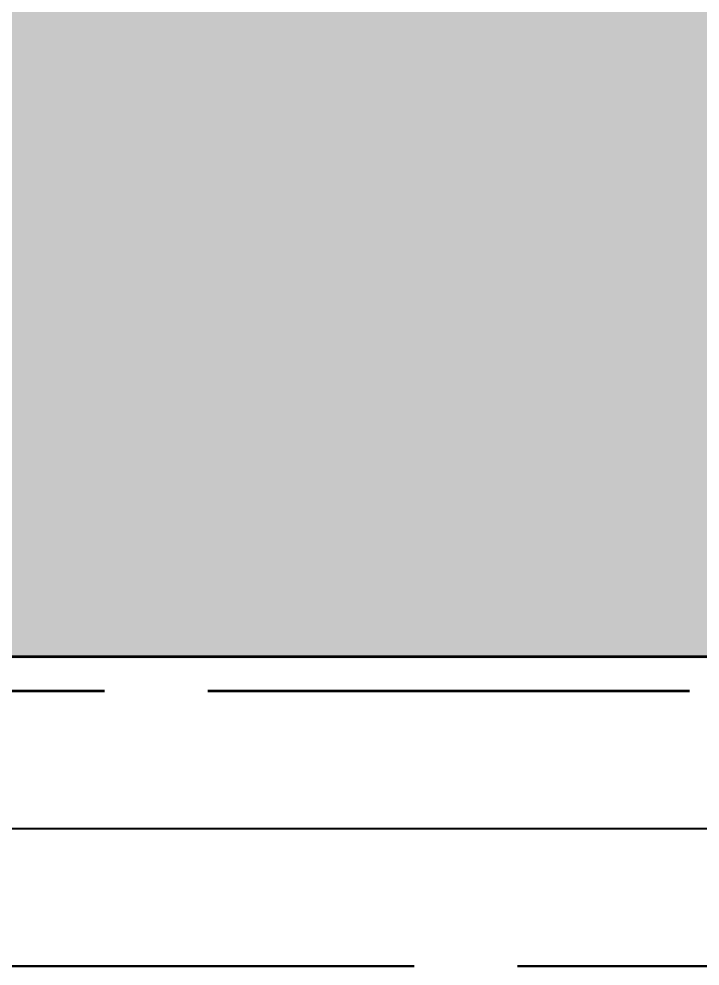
# Model space of a CAD drawing. Header units: millimetres. Extents: x 71 to 41929, y 71 to 131329.
# Drawn here: x 22294 to 22993, y 111763 to 112735 of the extents above; entities that cross this region are included whole.
import ezdxf

# ---------------------------------------------------------------- set-up
doc = ezdxf.new("R2010")
doc.units = ezdxf.units.MM
doc.linetypes.add('DASH_494_106', pattern=[599.722222, 493.888889, -105.833333])
for name, color, linetype in [('GEOFAB', 5, 'Continuous'), ('MODULE_ART', 7, 'Continuous'), ('TANK', 7, 'Continuous')]:
    doc.layers.add(name, color=color, linetype=linetype)

# ---------------------------------------------------------------- blocks, each defined once
blk = doc.blocks.new('atlancube_face')
at = {"true_color": 0x000000}
blk.add_solid([(-1.79, -1.79), (1151.79, -1.79), (-1.79, 781.79), (1151.79, 781.79)], dxfattribs=at)

msp = doc.modelspace()

# ---------------------------------------------------------------- linework, layer by layer
at = {"layer": 'GEOFAB', "color": 6, "lineweight": 40}
msp.add_line((8553.29, 111904.35), (23856.06, 111904.35), dxfattribs=at)
at = {"layer": 'GEOFAB', "color": 5, "linetype": 'DASH_494_106', "lineweight": 50}
msp.add_line((8412.18, 111763.24), (23997.18, 111763.24), dxfattribs=at)
at = {"layer": 'GEOFAB', "color": 5, "linetype": 'DASH_494_106', "lineweight": 53}
msp.add_lwpolyline([(8694.4, 112045.46), (23714.95, 112045.46), (23714.95, 113676.02), (8694.4, 113676.02)], close=True, dxfattribs=at)
at = {"layer": 'TANK', "lineweight": 53}
msp.add_lwpolyline([(8729.68, 112080.74), (23679.68, 112080.74), (23679.68, 113640.74), (8729.68, 113640.74)], close=True, dxfattribs=at)

# ---------------------------------------------------------------- block references
at = {"layer": 'MODULE_ART'}
for p in [(21379.68, 112080.74), (22529.68, 112080.74)]:
    msp.add_blockref('atlancube_face', p, dxfattribs=at)

doc.saveas('drawing.dxf')
